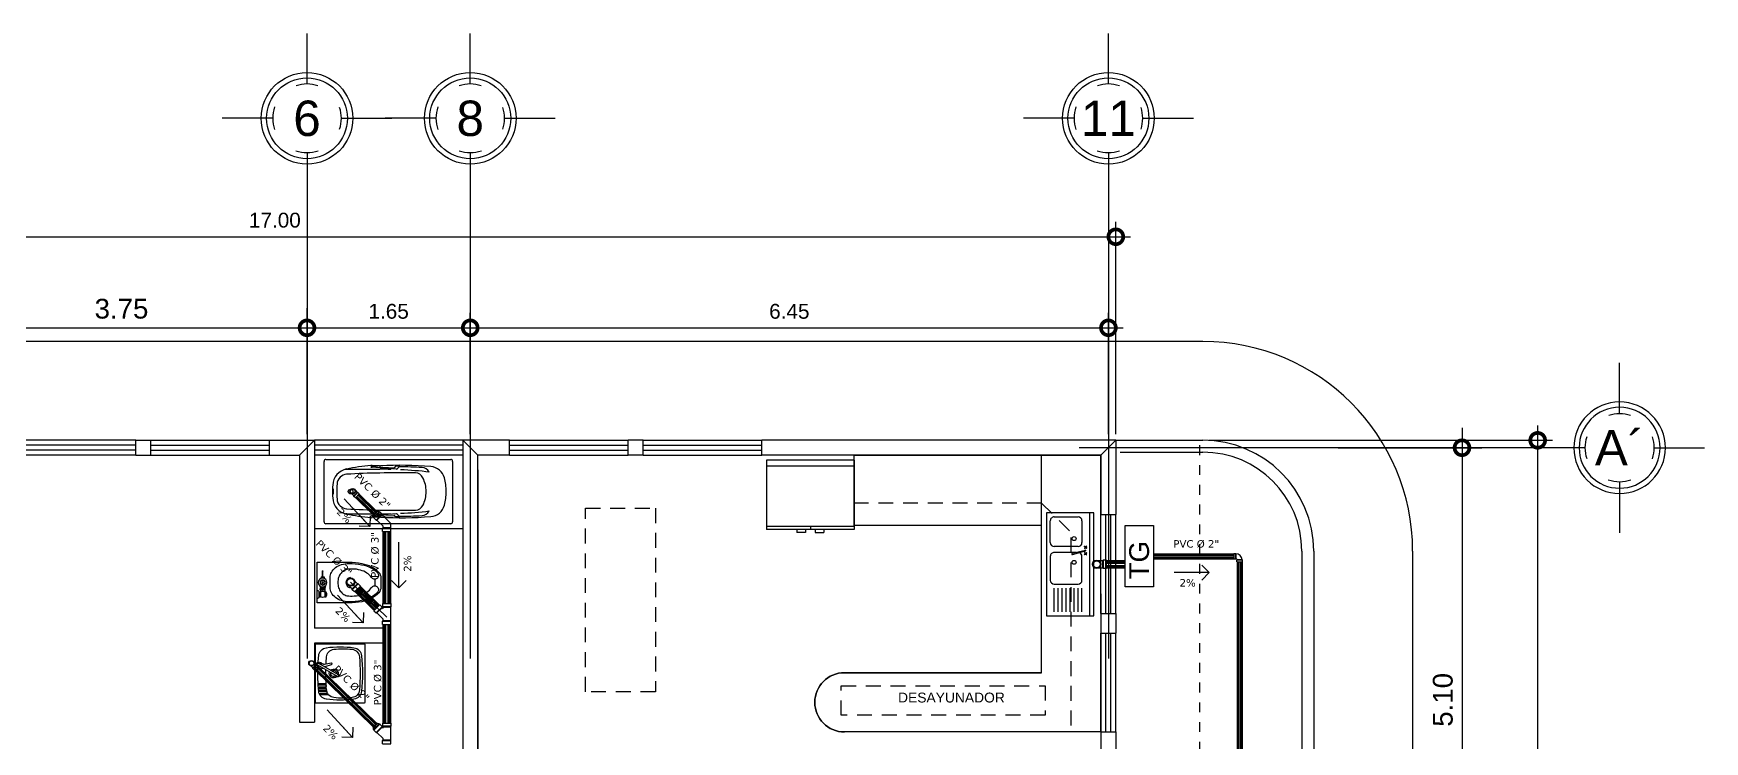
# Model space of a CAD drawing. Header units: inches. Extents: x -370 to 18, y -197 to 199.
# Drawn here: x -309.47 to -292.58, y -79.89 to -72.72 of the extents above; entities that cross this region are included whole.
import ezdxf
from ezdxf.enums import TextEntityAlignment as Align

# ---------------------------------------------------------------- set-up
doc = ezdxf.new("R2010")
doc.units = ezdxf.units.IN
doc.header["$MEASUREMENT"] = 0
doc.header["$PDMODE"] = 34
doc.header["$PDSIZE"] = 0.2
for name, pattern in [('CENTER2', [28.575, 19.05, -3.175, 3.175, -3.175]), ('DASHED', [0.75, 0.5, -0.25]), ('RAYITAS', [0.375, 0.25, -0.125])]:
    doc.linetypes.add(name, pattern=pattern)
for name, color, linetype in [('artefactos', 1, 'Continuous'), ('aux2', 194, 'Continuous'), ('DRENAJE', 1, 'Continuous'), ('MUEBLES', 7, 'Continuous'), ('sanitarios', 9, 'Continuous'), ('SIMBOLOS', 7, 'Continuous')]:
    doc.layers.add(name, color=color, linetype=linetype)
doc.styles.get("Standard").update_dxf_attribs({"font": 'arial.ttf'})
doc.styles.add('VERDANA2', font='verdana.ttf')
doc.dimstyles.new('E100', dxfattribs={"dimtxt": 0.15, "dimasz": 0.15, "dimexe": 0.15, "dimexo": 0.0625, "dimgap": 0.09, "dimtad": 1, "dimzin": 0, "dimdsep": 46, "dimtxsty": 'Standard', "dimblk": 'DOTSMALL', "dimcen": 0.09, "dimdle": 0.15, "dimclrd": 1, "dimclre": 1, "dimclrt": 2, "dimazin": 0, "dimtfac": 1, "dimtofl": 0, "dimtmove": 1, "dimatfit": 1, "dimldrblk": 'OPEN90', "dimfxl": 1, "dimtolj": 1, "dimtzin": 0, "dimarcsym": 0})

# ---------------------------------------------------------------- blocks, each defined once
blk = doc.blocks.new('lp')
at = {"layer": 'artefactos', "color": 1}
for p, q in [((687.89, 606.665), (687.89, 605.365)), ((688.49, 606.665), (687.89, 606.665)), ((687.94, 606.665), (687.94, 605.365)), ((688.49, 605.365), (688.49, 606.665)), ((688.04, 606.215), (688.04, 605.915)), ((688.39, 606.265), (688.09, 606.265)), ((688.44, 605.915), (688.44, 606.215)), ((688.159, 605.892), (687.994, 605.844)), ((688.163, 605.876), (687.996, 605.835)), ((688.09, 605.79), (688.19, 605.79)), ((688.116, 605.865), (688.19, 605.865)), ((688.19, 605.865), (688.39, 605.865)), ((688.19, 605.79), (688.39, 605.79)), ((688.04, 605.465), (688.04, 605.74)), ((688.44, 605.74), (688.44, 605.465)), ((687.89, 605.365), (688.49, 605.365)), ((688.39, 605.415), (688.09, 605.415))]:
    blk.add_line(p, q, dxfattribs=at)
for centre, radius, start, end in [((688.09, 606.215), 0.05, 90, 180), ((688.39, 606.215), 0.05, 0, 90), ((687.995, 605.84), 0.00485, 105, 285), ((688.09, 605.915), 0.05, 180, 250.9242), ((688.09, 605.74), 0.05, 90, 180), ((688.161, 605.884), 0.00791, 282.4753, 107.5247), ((688.39, 605.915), 0.05, 270, 0), ((688.39, 605.74), 0.05, 0, 90), ((688.09, 605.465), 0.05, 180, 270), ((688.39, 605.465), 0.05, 270, 0)]:
    blk.add_arc(centre, radius, start, end, dxfattribs=at)
at = {"layer": 'aux2', "color": 1}
for p, q in [((688.04, 606.615), (688.04, 606.315)), ((688.04, 606.615), (688.04, 606.315)), ((688.04, 606.615), (688.04, 606.315)), ((688.04, 606.615), (688.04, 606.315)), ((688.09, 606.615), (688.09, 606.315)), ((688.14, 606.615), (688.14, 606.315)), ((688.19, 606.615), (688.19, 606.315)), ((688.24, 606.615), (688.24, 606.315)), ((688.29, 606.615), (688.29, 606.315)), ((688.34, 606.615), (688.34, 606.315)), ((688.39, 606.615), (688.39, 606.315)), ((687.988, 605.879), (687.98, 605.873)), ((687.988, 605.801), (687.98, 605.806)), ((687.991, 605.874), (687.983, 605.869)), ((687.991, 605.805), (687.983, 605.81)), ((687.984, 605.892), (687.989, 605.885)), ((687.984, 605.787), (687.989, 605.794)), ((687.988, 605.895), (687.993, 605.888)), ((687.988, 605.784), (687.993, 605.792)), ((687.997, 605.873), (688.002, 605.866)), ((687.997, 605.806), (688.002, 605.813)), ((688.007, 605.892), (687.999, 605.887)), ((688.007, 605.787), (687.999, 605.793)), ((688.001, 605.876), (688.006, 605.869)), ((688.001, 605.803), (688.006, 605.81)), ((688.01, 605.887), (688.002, 605.882)), ((688.01, 605.792), (688.002, 605.797))]:
    blk.add_line(p, q, dxfattribs=at)
for centre, radius in [((688.14, 605.99), 0.025), ((687.995, 605.88), 0.00381), ((687.995, 605.799), 0.00381), ((688.14, 605.69), 0.025)]:
    blk.add_circle(centre, radius, dxfattribs=at)
for centre, radius, start, end in [((687.982, 605.871), 0.00259, 125, 305), ((687.982, 605.808), 0.00259, 55, 235), ((687.986, 605.894), 0.00259, 35, 215), ((687.986, 605.786), 0.00259, 145, 325), ((687.984, 605.882), 0.0051, 312.2939, 27.7061), ((687.984, 605.797), 0.0051, 332.2939, 47.7061), ((687.993, 605.87), 0.0051, 42.2939, 117.7061), ((687.993, 605.809), 0.0051, 242.2939, 317.7061), ((687.997, 605.891), 0.0051, 222.2939, 297.7061), ((687.997, 605.788), 0.0051, 62.2939, 137.7061), ((688.006, 605.879), 0.0051, 132.2939, 207.7061), ((688.006, 605.801), 0.0051, 152.2939, 227.7061), ((688.004, 605.867), 0.00259, 215, 35), ((688.004, 605.812), 0.00259, 325, 145), ((688.008, 605.89), 0.00259, 305, 125), ((688.008, 605.79), 0.00259, 235, 55)]:
    blk.add_arc(centre, radius, start, end, dxfattribs=at)
blk = doc.blocks.new('A$C78C0248E')
at = {"layer": 'artefactos', "color": 2}
for p, q in [((0.244, 0.263), (-0.325, 0.263)), ((-0.325, 0.263), (-0.325, -0.186)), ((0.244, 0.223), (-0.325, 0.223)), ((0.244, 0.263), (0.244, -0.186)), ((0.244, -0.166), (-0.325, -0.166)), ((0.244, -0.186), (-0.325, -0.186)), ((-0.127, -0.186), (-0.127, -0.206)), ((-0.071, -0.206), (-0.127, -0.206)), ((-0.071, -0.186), (-0.071, -0.206)), ((-0.04, -0.166), (-0.04, -0.186)), ((-0.009, -0.186), (-0.009, -0.206)), ((-0.009, -0.206), (0.047, -0.206)), ((0.047, -0.186), (0.047, -0.206))]:
    blk.add_line(p, q, dxfattribs=at)
blk = doc.blocks.new('BC-P3')
at = {"color": 1}
for p, q in [((-0.352, 0), (0.352, 0)), ((-0.375, -1.477), (-0.375, -0.023)), ((0.375, -0.023), (0.375, -1.477)), ((-0.26, -0.25), (-0.26, -0.65)), ((0.26, -0.25), (0.26, -0.65)), ((-0.299, -0.646), (-0.304, -0.562)), ((-0.295, -0.615), (-0.289, -0.545)), ((-0.289, -0.545), (-0.288, -0.546)), ((-0.26, -0.847), (-0.285, -0.558)), ((0.26, -0.847), (0.285, -0.558)), ((0.289, -0.545), (0.288, -0.546)), ((0.295, -0.615), (0.289, -0.545)), ((0.299, -0.646), (0.304, -0.562)), ((-0.295, -0.615), (-0.29, -0.621)), ((-0.289, -0.622), (-0.278, -0.816)), ((0.289, -0.622), (0.278, -0.816)), ((0.295, -0.615), (0.29, -0.621)), ((-0.295, -0.835), (-0.28, -0.82)), ((-0.295, -0.885), (-0.295, -0.835)), ((-0.295, -0.885), (-0.261, -0.851)), ((0.295, -0.885), (0.261, -0.851)), ((0.295, -0.835), (0.28, -0.82)), ((0.295, -0.885), (0.295, -0.835)), ((0.352, -1.5), (-0.352, -1.5))]:
    blk.add_line(p, q, dxfattribs=at)
blk.add_lwpolyline([(-0.026, -0.108, 0.338364), (-0.025, -0.109, 0.038384), (-0.018, -0.11, 0.0164), (-0.01, -0.111, 0.011665), (0.002, -0.111, 0.011665), (0.013, -0.111, 0.0164), (0.021, -0.11, 0.038384), (0.029, -0.109, 0.338364), (0.029, -0.108, 0.338364), (0.029, -0.107, 0.038384), (0.021, -0.106, 0.0164), (0.013, -0.105, 0.011665), (0.002, -0.105, 0.011665), (-0.01, -0.105, 0.0164), (-0.018, -0.106, 0.038384), (-0.025, -0.107, 0.338364)], format="xyb", close=True, dxfattribs=at)
blk.add_circle((0, -0.31), 0.0275, dxfattribs=at)
for centre, radius, start, end in [((-0.352, -0.023), 0.023, 90, 180), ((-0.067, -0.301), 0.2, 92.1239, 168.9839), ((-0.082, -0.272), 0.12, 92.5539, 176.467), ((0, -2.1), 1.95, 90, 92.5539), ((0, -2.1), 2, 90, 92.1239), ((0, -2.1), 2, 87.8761, 90), ((0, -2.1), 1.95, 87.4461, 90), ((0.067, -0.301), 0.2, 11.0161, 87.8761), ((0.082, -0.272), 0.12, 3.533, 87.4461), ((0.352, -0.023), 0.023, 0, 90), ((2.677, -0.835), 2.995, 168.9839, 174.4587), ((7.962, -0.768), 8.179, 176.467, 179.1704), ((-7.962, -0.768), 8.179, 0.8296, 3.533), ((-2.677, -0.835), 2.995, 5.5413, 11.0161), ((-0.205, -0.556), 0.1, 174.4587, 183.7832), ((-0.289, -0.548), 0.002, 12.2804, 69.2529), ((-0.384, -0.569), 0.1, 4.1251, 12.2804), ((0.384, -0.569), 0.1, 167.7196, 175.8749), ((0.289, -0.548), 0.002, 110.7471, 167.7196), ((0.205, -0.556), 0.1, 356.2168, 5.5413), ((3.668, -0.903), 3.974, 176.4609, 184.9418), ((-0.389, -0.652), 0.09, 356.4609, 3.7832), ((-0.291, -0.622), 0.002, 5, 45.7989), ((4.742, -0.654), 5.002, 179.9558, 181.4637), ((8.359, -0.88), 8.578, 178.4608, 181.2396), ((-8.359, -0.88), 8.578, 358.7604, 1.5392), ((-4.742, -0.654), 5.002, 358.5363, 0.0442), ((0.291, -0.622), 0.002, 134.2011, 175), ((-3.668, -0.903), 3.974, 355.0582, 3.5391), ((0.389, -0.652), 0.09, 176.2168, 183.5391), ((4.351, -0.851), 4.64, 180.3451, 183.6254), ((-0.284, -0.816), 0.006, 315, 3.2505), ((-0.266, -0.847), 0.006, 315, 5), ((4.742, -0.654), 5.002, 182.7348, 186.5873), ((-4.742, -0.654), 5.002, 353.4127, 357.2652), ((0.266, -0.847), 0.006, 175, 225), ((0.284, -0.816), 0.006, 176.7495, 225), ((-4.351, -0.851), 4.64, 356.3746, 359.6549), ((-0.18, -1.139), 0.1, 182.9172, 241.9463), ((-0.117, -1.064), 0.1, 181.2396, 243.8791), ((0, -0.825), 0.366, 243.8791, 270), ((0, -0.825), 0.366, 270, 296.1209), ((0.117, -1.064), 0.1, 296.1209, 358.7604), ((0.18, -1.139), 0.1, 298.0537, 357.0828), ((-0.112, -1.23), 0.18, 184.9418, 254.479), ((0.112, -1.23), 0.18, 285.521, 355.0582), ((-0.352, -1.477), 0.023, 180, 270), ((0, -0.825), 0.6, 254.479, 270), ((0, -0.825), 0.6, 270, 285.521), ((0.352, -1.477), 0.023, 270, 0)]:
    blk.add_arc(centre, radius, start, end, dxfattribs=at)
blk = doc.blocks.new('videt')
at = {"layer": 'artefactos', "color": 1}
blk.add_line((0.024, 0.29), (-0.044, 0.29), dxfattribs=at)
for points in [[(0.196, 0.029, 0.049648), (0.183, 0.159, 0.06346), (0.151, 0.256, 0.103485), (0.093, 0.331, 0.178458), (0.04, 0.351), (-0.06, 0.351, 0.178458), (-0.112, 0.331, 0.103485), (-0.17, 0.256, 0.06346), (-0.203, 0.159, 0.049648), (-0.216, 0.029), (-0.216, -0.293), (0.196, -0.293)], [(-0.104, 0.322, 0.103485), (-0.159, 0.251, 0.06346), (-0.191, 0.157, 0.049648), (-0.204, 0.029, 0.075858), (-0.192, -0.046, 0.086069), (-0.162, -0.106, 0.105985), (-0.113, -0.148, 0.126201), (-0.06, -0.162), (0.04, -0.162, 0.126201), (0.093, -0.148, 0.105985), (0.142, -0.106, 0.086069), (0.172, -0.046, 0.075858), (0.184, 0.029, 0.049648), (0.171, 0.157, 0.06346), (0.139, 0.251, 0.103485), (0.085, 0.322, 0.097511), (0.07, 0.328, 0.09808), (0.055, 0.328, 0.098895), (0.041, 0.322, 0.099479), (0.03, 0.311, 0.099479), (0.025, 0.297, 0.098895), (0.025, 0.282, 0.09808), (0.031, 0.268, 0.097511), (0.041, 0.257, -0.102445), (0.087, 0.211, -0.077884), (0.116, 0.146, -0.065096), (0.127, 0.061, -0.024284), (0.125, 0.029, -0.115331), (0.115, -0.013, -0.103946), (0.086, -0.051, -0.091071), (0.043, -0.075, -0.083675), (-0.01, -0.084, -0.083675), (-0.063, -0.075, -0.091071), (-0.105, -0.051, -0.103946), (-0.135, -0.013, -0.115331), (-0.145, 0.029, -0.024284), (-0.146, 0.061, -0.065096), (-0.135, 0.146, -0.077884), (-0.106, 0.211, -0.102445), (-0.061, 0.257, 0.097511), (-0.05, 0.268, 0.09808), (-0.044, 0.282, 0.098895), (-0.044, 0.297, 0.099479), (-0.05, 0.311, 0.099479), (-0.061, 0.322, 0.098895), (-0.075, 0.328, 0.09808), (-0.09, 0.328, 0.097511)]]:
    blk.add_lwpolyline(points, format="xyb", close=True, dxfattribs=at)
blk.add_lwpolyline([(0.04, 0.043, -0.111064), (0.036, 0.026, -0.102841), (0.025, 0.012, -0.093011), (0.01, 0.003, -0.087082), (-0.01, -0.001, -0.087082), (-0.029, 0.003, -0.093011), (-0.045, 0.012, -0.102841), (-0.056, 0.026, -0.111064), (-0.06, 0.043, -0.111064)], format="xyb", dxfattribs=at)
at = {"layer": 'aux2', "color": 1}
for p, q in [((-0.166, -0.293), (-0.166, -0.281)), ((-0.166, -0.293), (-0.091, -0.293)), ((-0.154, -0.215), (-0.154, -0.203)), ((-0.083, -0.215), (-0.154, -0.215)), ((-0.083, -0.259), (-0.154, -0.259)), ((-0.154, -0.277), (-0.154, -0.259)), ((-0.15, -0.206), (-0.15, -0.201)), ((-0.15, -0.276), (-0.15, -0.265)), ((-0.135, -0.209), (-0.147, -0.209)), ((-0.135, -0.262), (-0.147, -0.262)), ((-0.132, -0.206), (-0.132, -0.197)), ((-0.132, -0.274), (-0.132, -0.265)), ((-0.125, -0.206), (-0.125, -0.197)), ((-0.125, -0.274), (-0.125, -0.265)), ((-0.11, -0.209), (-0.122, -0.209)), ((-0.11, -0.262), (-0.122, -0.262)), ((-0.107, -0.206), (-0.107, -0.201)), ((-0.107, -0.276), (-0.107, -0.265)), ((-0.104, -0.215), (-0.104, -0.203)), ((-0.104, -0.277), (-0.104, -0.259)), ((-0.091, -0.293), (-0.091, -0.281)), ((-0.083, -0.212), (-0.07, -0.212)), ((-0.083, -0.262), (-0.083, -0.212)), ((-0.083, -0.237), (-0.07, -0.237)), ((-0.083, -0.262), (-0.07, -0.262)), ((-0.07, -0.262), (-0.07, -0.212)), ((-0.058, -0.215), (-0.07, -0.215)), ((-0.058, -0.259), (-0.07, -0.259)), ((-0.046, -0.212), (-0.058, -0.212)), ((-0.058, -0.262), (-0.058, -0.212)), ((-0.046, -0.262), (-0.058, -0.262)), ((0.047, -0.221), (0.031, -0.221)), ((0.047, -0.252), (0.031, -0.252)), ((0.047, -0.252), (0.047, -0.221)), ((0.05, -0.234), (0.106, -0.234)), ((0.05, -0.24), (0.106, -0.24))]:
    blk.add_line(p, q, dxfattribs=at)
blk.add_lwpolyline([(-0.035, -0.237), (-0.022, -0.259), (0.003, -0.259), (0.015, -0.237), (0.003, -0.215), (-0.022, -0.215)], close=True, dxfattribs=at)
for centre, radius in [((-0.01, -0.237), 0.0437), ((-0.01, -0.236), 0.025), ((-0.01, -0.237), 0.025), ((-0.01, -0.237), 0.00855)]:
    blk.add_circle(centre, radius, dxfattribs=at)
for centre, radius, start, end in [((-0.129, -0.39), 0.116, 71.0754, 108.9246), ((-0.119, -0.237), 0.0406, 147.7952, 212.2048), ((-0.129, -0.25), 0.0531, 61.9275, 118.0725), ((-0.147, -0.206), 0.00312, 180, 270), ((-0.147, -0.265), 0.00312, 90, 180), ((-0.135, -0.206), 0.00312, 270, 0), ((-0.135, -0.265), 0.00312, 0, 90), ((-0.122, -0.206), 0.00312, 180, 270), ((-0.122, -0.265), 0.00312, 90, 180), ((-0.11, -0.206), 0.00312, 270, 0), ((-0.11, -0.265), 0.00312, 0, 90), ((-0.138, -0.237), 0.0406, 327.7958, 32.2042), ((0.05, -0.231), 0.00312, 180, 270), ((0.05, -0.243), 0.00312, 90, 180), ((0.106, -0.237), 0.00312, 270, 90)]:
    blk.add_arc(centre, radius, start, end, dxfattribs=at)
blk = doc.blocks.new('lavamanos tlimpio')
at = {"layer": 'artefactos'}
for p, q in [((10.6, -10.3), (10.6, -3.5)), ((11.9, -10.4), (11.9, -3.5)), ((13.8, -10.4), (13.8, -3.7)), ((15.1, -10.6), (15.1, -3.7)), ((17, -10.7), (17, -3.9)), ((18.3, -11.1), (18.3, -3.9)), ((20.2, -11.5), (20.2, -4.8)), ((21.5, -13), (21.5, -4.8))]:
    blk.add_line(p, q, dxfattribs=at)
blk.add_lwpolyline([(30, -49.2), (30, -0.8, 0.414214), (29.2, 0), (-29.2, 0, 0.414214), (-30, -0.8), (-30, -49.2, 0.414214), (-29.2, -50), (29.2, -50, 0.414214)], format="xyb", close=True, dxfattribs=at)
for points in [[(-6.3, -2.5, 0.16165), (-7.8, -1.6), (-9.1, -0.8, 0.405288), (-11.2, -2), (-11.2, -3.5, 0.262176), (-10.5, -6.2)], [(-9.6, -4.3, 0.344116), (-9.7, -7.7), (-9.5, -8.3, -0.110943), (-9.5, -9.1), (-10.6, -16, 0.394589), (-10.1, -16.7), (-10, -16.7)], [(-6.8, -9.1, 0.076052), (-7.1, -9.7), (-9.1, -16.3, -0.394589), (-9.8, -16.8), (-10, -16.7)], [(-5.4, -7.7, 0.68313), (-7.9, -3.3)]]:
    blk.add_lwpolyline(points, format="xyb", dxfattribs=at)
for points in [[(-10.5, -6.2), (-9.9, -7.4)], [(-10.4, -3), (1.1, -23)], [(-8.6, -2), (2.9, -22)]]:
    blk.add_lwpolyline(points, dxfattribs=at)
for centre, radius, start, end in [((73, -25), 100, 171.9569, 188.0431), ((-17.1, -12.3), 9, 95.138, 171.9569), ((-16, -19.7), 8.5, 94.7912, 172.9336), ((0, -202.5), 200, 93.2141, 95.138), ((0, -210.5), 200, 92.7843, 94.7912), ((-9.5, -2.5), 1.5, 9.298, 247.8045), ((-9.5, -2.5), 1, 30, 210), ((-7.5, -5), 2.75, 152.2794, 192.5302), ((-7.5, -5), 2.75, 351.5788, 108.8589), ((0, -210.5), 200, 91.7204, 92.1195), ((0, -202.5), 200, 84.862, 91.7916), ((0, -18.5), 4.5, 136.0639, 277.5113), ((0, -210.5), 200, 85.2728, 91.0678), ((0, -18.5), 3, 144.5233, 275.4767), ((0, -18.5), 4.5, 316.1452, 110.3438), ((0, -18.5), 3, 314.5724, 105.4276), ((10.1, -10.3), 0.5, 267.0983, 0), ((11.3, -3.5), 0.65, 0, 180), ((12.4, -10.4), 0.5, 180, 266.4399), ((13.3, -10.4), 0.5, 266.1822, 0), ((14.5, -3.7), 0.65, 0, 180), ((15.6, -10.6), 0.5, 180, 265.5232), ((16.5, -10.7), 0.5, 266.4637, 0), ((16, -19.7), 8.5, 7.0664, 86.7126), ((17.7, -3.9), 0.65, 0, 180), ((17.1, -12.3), 9, 8.0431, 84.862), ((18.8, -11.1), 0.5, 180, 251.5041), ((19.7, -11.5), 0.5, 245.3398, 0), ((20.9, -4.8), 0.65, 0, 179.9999), ((22, -13), 0.5, 180, 227.7171), ((-73, -25), 100, 351.9569, 8.0431), ((50, -27.8), 75, 172.9336, 187.0664), ((2, -22.5), 1.5, 161.8103, 78.1897), ((2, -22.5), 1, 210, 30), ((-50, -27.8), 75, 352.9336, 7.0664), ((-17.1, -37.7), 9, 188.0431, 264.862), ((-16, -36), 8.5, 187.0664, 265.2088), ((0, 152.5), 200, 264.862, 275.138), ((0, 154.8), 200, 265.2088, 274.7912), ((16, -36), 8.5, 274.7912, 352.9336), ((17.1, -37.7), 9, 275.138, 351.9569)]:
    blk.add_arc(centre, radius, start, end, dxfattribs=at)
blk = doc.blocks.new('EJE NORTE NUEVO')
at = {"color": 8}
for p, q in [((0, 3.252), (0, 3.764)), ((-0.347, 2.905), (-0.859, 2.905)), ((0.347, 2.905), (0.859, 2.905))]:
    blk.add_line(p, q, dxfattribs=at)
at = {"color": 2, "linetype": 'CENTER2'}
blk.add_line((0, 2.558), (0, -2.558), dxfattribs=at)
at = {"color": 8}
blk.add_circle((0, 2.905), 0.463, dxfattribs=at)
at = {"color": 4}
blk.add_circle((0, 2.905), 0.409, dxfattribs=at)
at = {"color": 8}
for start, end in [(71.4161, 108.5839), (160.6993, 199.2784), (341.7694, 18.2529), (251.0526, 288.9474)]:
    blk.add_arc((0, 2.905), 0.347, start, end, dxfattribs=at)
at = {"color": 4}
blk.add_attdef('A', text='', height=0.358, dxfattribs=at).set_placement((0, 2.905), align=Align.MIDDLE_CENTER)
blk = doc.blocks.new('_DotSmall')
at = {"color": 0, "linetype": 'ByBlock', "const_width": 0.5}
blk.add_lwpolyline([(-0.0625, 0, 1), (0.0625, 0, 1)], format="xyb", close=True, dxfattribs=at)
blk = doc.blocks.new('*D138')
at = {"color": 1, "lineweight": -2, "transparency": 16777216}
for p, q in [((-236.938, 114.773), (-236.938, 115.622)), ((-233.188, 114.347), (-233.188, 115.622)), ((-237.138, 115.422), (-232.988, 115.422))]:
    blk.add_line(p, q, dxfattribs=at)
at = {"layer": 'DEFPOINTS', "color": 0, "transparency": 16777216}
for p in [(-233.188, 115.422), (-236.938, 114.711), (-233.188, 114.284)]:
    blk.add_point(p, dxfattribs=at)
at = {"color": 1, "lineweight": -2, "transparency": 16777216, "xscale": 0.3, "yscale": 0.3, "zscale": 0.3, "rotation": 180}
blk.add_blockref('_DotSmall', (-236.938, 115.422), dxfattribs=at)
at = {"color": 1, "lineweight": -2, "transparency": 16777216, "xscale": 0.3, "yscale": 0.3, "zscale": 0.3}
blk.add_blockref('_DotSmall', (-233.188, 115.422), dxfattribs=at)
at = {"color": 2, "transparency": 16777216, "insert": (-235.063, 115.614), "char_height": 0.2, "attachment_point": 5}
blk.add_mtext('\\A1;3.75', dxfattribs=at)
blk = doc.blocks.new('_Open90')
at = {"color": 0, "linetype": 'ByBlock', "lineweight": -2}
for p, q in [((0, 0), (-1, 0)), ((-0.5, 0.5), (0, 0)), ((0, 0), (-0.5, -0.5))]:
    blk.add_line(p, q, dxfattribs=at)
blk = doc.blocks.new('*D470')
at = {"color": 1, "lineweight": -2, "transparency": 16777216}
for p, q in [((8.675, 10.138), (10.625, 10.138)), ((8.825, 9.062), (8.825, 10.288)), ((10.475, 9.062), (10.475, 10.288))]:
    blk.add_line(p, q, dxfattribs=at)
at = {"layer": 'DEFPOINTS', "color": 0, "transparency": 16777216}
for p in [(10.475, 10.138), (8.825, 9), (10.475, 9)]:
    blk.add_point(p, dxfattribs=at)
at = {"color": 1, "lineweight": -2, "transparency": 16777216, "xscale": 0.3, "yscale": 0.3, "zscale": 0.3, "rotation": 180}
blk.add_blockref('_DotSmall', (8.825, 10.138), dxfattribs=at)
at = {"color": 1, "lineweight": -2, "transparency": 16777216, "xscale": 0.3, "yscale": 0.3, "zscale": 0.3}
blk.add_blockref('_DotSmall', (10.475, 10.138), dxfattribs=at)
at = {"color": 2, "transparency": 16777216, "insert": (9.65, 10.304), "char_height": 0.15, "attachment_point": 5}
blk.add_mtext('\\A1;1.65', dxfattribs=at)
blk = doc.blocks.new('*D471')
at = {"color": 1, "lineweight": -2, "transparency": 16777216}
for p, q in [((10.325, 10.138), (17.075, 10.138)), ((10.475, 9.062), (10.475, 10.288)), ((16.925, 9.062), (16.925, 10.288))]:
    blk.add_line(p, q, dxfattribs=at)
at = {"layer": 'DEFPOINTS', "color": 0, "transparency": 16777216}
for p in [(16.925, 10.138), (10.475, 9), (16.925, 9)]:
    blk.add_point(p, dxfattribs=at)
at = {"color": 1, "lineweight": -2, "transparency": 16777216, "xscale": 0.3, "yscale": 0.3, "zscale": 0.3, "rotation": 180}
blk.add_blockref('_DotSmall', (10.475, 10.138), dxfattribs=at)
at = {"color": 1, "lineweight": -2, "transparency": 16777216, "xscale": 0.3, "yscale": 0.3, "zscale": 0.3}
blk.add_blockref('_DotSmall', (16.925, 10.138), dxfattribs=at)
at = {"color": 2, "transparency": 16777216, "insert": (13.7, 10.304), "char_height": 0.15, "attachment_point": 5}
blk.add_mtext('\\A1;6.45', dxfattribs=at)
blk = doc.blocks.new('*D472')
at = {"color": 1, "lineweight": -2, "transparency": 16777216}
for p, q in [((0, 9.062), (0, 11.209)), ((17, 9.062), (17, 11.209)), ((-0.15, 11.059), (17.15, 11.059))]:
    blk.add_line(p, q, dxfattribs=at)
at = {"layer": 'DEFPOINTS', "color": 0, "transparency": 16777216}
for p in [(17, 11.059), (0, 9), (17, 9)]:
    blk.add_point(p, dxfattribs=at)
at = {"color": 1, "lineweight": -2, "transparency": 16777216, "xscale": 0.3, "yscale": 0.3, "zscale": 0.3, "rotation": 180}
blk.add_blockref('_DotSmall', (0, 11.059), dxfattribs=at)
at = {"color": 1, "lineweight": -2, "transparency": 16777216, "xscale": 0.3, "yscale": 0.3, "zscale": 0.3}
blk.add_blockref('_DotSmall', (17, 11.059), dxfattribs=at)
at = {"color": 2, "transparency": 16777216, "insert": (8.5, 11.226), "char_height": 0.15, "attachment_point": 5}
blk.add_mtext('\\A1;17.00', dxfattribs=at)
blk = doc.blocks.new('*D140')
at = {"color": 1, "lineweight": -2, "transparency": 16777216}
for p, q in [((-221.514, 114.409), (-221.514, 108.909)), ((-222.764, 114.209), (-221.314, 114.209)), ((-222.764, 109.109), (-221.314, 109.109))]:
    blk.add_line(p, q, dxfattribs=at)
at = {"layer": 'DEFPOINTS', "color": 0, "transparency": 16777216}
for p in [(-222.827, 114.209), (-222.827, 109.109), (-221.514, 109.109)]:
    blk.add_point(p, dxfattribs=at)
at = {"color": 1, "lineweight": -2, "transparency": 16777216, "xscale": 0.3, "yscale": 0.3, "zscale": 0.3}
for p, rotation in [((-221.514, 114.209), 90), ((-221.514, 109.109), 270)]:
    blk.add_blockref('_DotSmall', p, dxfattribs=dict(at, rotation=rotation))
at = {"color": 2, "transparency": 16777216, "insert": (-221.707, 111.659), "char_height": 0.2, "attachment_point": 5, "rotation": 90}
blk.add_mtext('\\A1;5.10', dxfattribs=at)
blk = doc.blocks.new('*D477')
at = {"color": 1, "lineweight": -2, "transparency": 16777216}
for p, q in [((21.264, -0.15), (21.264, 9.15)), ((17.942, 9), (21.414, 9)), ((19.062, 0), (21.414, 0))]:
    blk.add_line(p, q, dxfattribs=at)
at = {"layer": 'DEFPOINTS', "color": 0, "transparency": 16777216}
for p in [(17.88, 9), (21.264, 9), (19, 0)]:
    blk.add_point(p, dxfattribs=at)
at = {"color": 1, "lineweight": -2, "transparency": 16777216, "xscale": 0.3, "yscale": 0.3, "zscale": 0.3}
for p, rotation in [((21.264, 9), 90), ((21.264, 0), 270)]:
    blk.add_blockref('_DotSmall', p, dxfattribs=dict(at, rotation=rotation))
at = {"color": 2, "transparency": 16777216, "insert": (21.098, 4.5), "char_height": 0.15, "attachment_point": 5, "rotation": 90}
blk.add_mtext('\\A1;9.00', dxfattribs=at)
blk = doc.blocks.new('4004CSDP')
at = {"layer": 'DRENAJE', "color": 3}
for p, q in [((-0.064, 0.15), (-0.064, 0.101)), ((0.064, 0.15), (-0.064, 0.15)), ((-0.064, 0.101), (-0.056, 0.093)), ((-0.056, 0.03), (-0.056, 0.093)), ((0.064, 0.101), (0.056, 0.093)), ((0.056, 0.03), (0.056, 0.093)), ((0.064, 0.15), (0.064, 0.101))]:
    blk.add_line(p, q, dxfattribs=at)
at = {"layer": 'DRENAJE', "color": 1}
for p, q in [((-0.064, 0.101), (0.064, 0.101)), ((0.056, 0.093), (-0.056, 0.093))]:
    blk.add_line(p, q, dxfattribs=at)
at = {"layer": 'DRENAJE', "color": 2}
for radius in [0.064, 0.0538]:
    blk.add_circle((0, 0), radius, dxfattribs=at)
blk = doc.blocks.new('4004YDBP')
at = {"layer": 'DRENAJE', "color": 3}
for p, q in [((0.064, 0.212), (-0.064, 0.212)), ((-0.064, 0.212), (-0.064, 0.163)), ((-0.064, 0.163), (-0.056, 0.156)), ((-0.056, 0.156), (-0.056, -0.048)), ((0.064, 0.163), (0.056, 0.156)), ((0.056, 0.136), (0.056, 0.156)), ((0.07, 0.15), (0.056, 0.136)), ((0.056, -0.023), (0.15, 0.07)), ((0.064, 0.212), (0.064, 0.163)), ((0.104, 0.195), (0.07, 0.161)), ((0.07, 0.161), (0.07, 0.15)), ((0.195, 0.105), (0.104, 0.195)), ((0.16, 0.07), (0.15, 0.07)), ((0.195, 0.105), (0.16, 0.07)), ((-0.064, -0.056), (-0.056, -0.048)), ((-0.064, -0.104), (-0.064, -0.056)), ((0.064, -0.104), (-0.064, -0.104)), ((0.056, -0.048), (0.056, -0.023)), ((0.064, -0.056), (0.056, -0.048)), ((0.064, -0.104), (0.064, -0.056))]:
    blk.add_line(p, q, dxfattribs=at)
at = {"layer": 'DRENAJE', "color": 1}
for p, q in [((-0.064, 0.163), (0.064, 0.163)), ((0.056, 0.156), (-0.056, 0.156)), ((0.07, 0.161), (0.16, 0.07)), ((0.15, 0.07), (0.07, 0.15)), ((0.064, -0.056), (-0.064, -0.056)), ((-0.056, -0.048), (0.056, -0.048))]:
    blk.add_line(p, q, dxfattribs=at)
blk = doc.blocks.new('A$C3BCC7B92')
at = {"layer": 'SIMBOLOS', "color": 1}
for p, q in [((-0.1, 0.016), (0.1, 0.016)), ((-0.1, 0.016), (-0.1, 0)), ((0.1, 0), (-0.1, 0)), ((-0.093, 0.016), (-0.063, 0.048)), ((0.068, 0.064), (-0.068, 0.064)), ((-0.068, 0.048), (-0.068, 0.064)), ((0.068, 0.048), (-0.068, 0.048)), ((0.093, 0.016), (0.063, 0.048)), ((0.068, 0.048), (0.068, 0.064)), ((0.1, 0.016), (0.1, 0))]:
    blk.add_line(p, q, dxfattribs=at)
blk = doc.blocks.new('A$C3D1B28AD')
at = {"layer": 'DRENAJE', "color": 3}
for p, q in [((0.006, 0.254), (-0.12, 0.128)), ((0.04, 0.299), (0.006, 0.265)), ((0.006, 0.265), (0.006, 0.254)), ((0.131, 0.209), (0.04, 0.299)), ((-0.128, 0.049), (-0.12, 0.056)), ((-0.128, 0), (-0.128, 0.049)), ((0, 0), (-0.128, 0)), ((-0.12, 0.128), (-0.12, 0.056)), ((-0.008, 0.081), (0.086, 0.175)), ((-0.008, 0.056), (-0.008, 0.081)), ((0, 0.049), (-0.008, 0.056)), ((0, 0), (0, 0.049)), ((0.096, 0.175), (0.086, 0.175)), ((0.131, 0.209), (0.096, 0.175))]:
    blk.add_line(p, q, dxfattribs=at)
at = {"layer": 'DRENAJE', "color": 1}
for p, q in [((0.006, 0.265), (0.096, 0.175)), ((0.086, 0.175), (0.006, 0.254)), ((0, 0.049), (-0.128, 0.049)), ((-0.12, 0.056), (-0.008, 0.056))]:
    blk.add_line(p, q, dxfattribs=at)
blk = doc.blocks.new('A$C01FE371B')
at = {"color": 1}
for p, q in [((-0.128, 0.081), (0.128, 0.081)), ((-0.117, 0.092), (0.117, 0.092)), ((0.176, 0.385), (0.176, 0.151)), ((0.187, 0.396), (0.187, 0.14))]:
    blk.add_line(p, q, dxfattribs=at)
at = {"layer": 'SIMBOLOS', "color": 3}
for p, q in [((-0.128, 0.081), (-0.117, 0.092)), ((-0.128, 0), (-0.128, 0.081)), ((-0.128, 0), (0.128, 0)), ((0.128, 0.081), (0.117, 0.092)), ((0.128, 0), (0.128, 0.081)), ((0.187, 0.396), (0.176, 0.385)), ((0.187, 0.14), (0.176, 0.151)), ((0.268, 0.396), (0.187, 0.396)), ((0.268, 0.14), (0.187, 0.14)), ((0.268, 0.14), (0.268, 0.396))]:
    blk.add_line(p, q, dxfattribs=at)
for radius in [0.293, 0.0593]:
    blk.add_arc((0.176, 0.092), radius, 90, 180, dxfattribs=at)
blk = doc.blocks.new('A$C4C712806')
at = {"color": 8}
for p, q in [((17.88, 10), (-1.877, 10)), ((7.095, 9), (7.245, 9)), ((7.095, 8.85), (7.095, 9)), ((7.245, 8.85), (7.245, 9)), ((8.445, 9), (8.9, 9)), ((8.445, 8.85), (8.445, 9)), ((8.75, 8.85), (8.9, 9)), ((8.9, 9), (8.9, 7.1)), ((10.872, 9), (10.4, 9)), ((10.4, 9), (10.4, 4.512)), ((10.55, 8.85), (10.4, 9)), ((10.872, 8.85), (10.872, 9)), ((12.222, 9), (12.072, 9)), ((12.072, 8.85), (12.072, 9)), ((12.222, 8.85), (12.222, 9)), ((17, 9), (13.422, 9)), ((13.422, 8.85), (13.422, 9)), ((16.85, 8.85), (17, 9)), ((17, 9), (17.88, 9)), ((17, 9), (17, 8.25)), ((7.095, 8.85), (7.245, 8.85)), ((8.445, 8.85), (8.75, 8.85)), ((8.75, 8.85), (8.75, 6.15)), ((10.872, 8.85), (10.55, 8.85)), ((10.55, 5.462), (10.55, 8.85)), ((12.222, 8.85), (12.072, 8.85)), ((16.85, 8.85), (13.422, 8.85)), ((16.25, 6.65), (16.25, 8.85)), ((16.85, 8.85), (16.85, 8.25)), ((17.043, 8.88), (17.88, 8.88)), ((10.55, 8.7), (10.55, 4.512)), ((8.9, 8.109), (10.4, 8.109)), ((16.85, 8.25), (17, 8.25)), ((18.88, 7.88), (18.88, 5.25)), ((19, 7.88), (19, 4.95)), ((20, 7.88), (20, -1.183)), ((9.6, 7.1), (8.9, 7.1)), ((9.6, 7.1), (9.6, 6.95)), ((16.85, 7.25), (16.85, 7.05)), ((16.85, 7.25), (17, 7.25)), ((17, 7.25), (17, 7.05)), ((8.9, 6.95), (8.9, 6.15)), ((9.6, 6.95), (8.9, 6.95)), ((16.85, 7.05), (17, 7.05)), ((8.75, 6.15), (8.9, 6.15)), ((16.85, 6.05), (16.85, 5.55)), ((16.85, 6.05), (17, 6.05)), ((17, 6.05), (17, 5.55))]:
    blk.add_line(p, q, dxfattribs=at)
at = {"color": 1}
for p, q in [((7.095, 9), (5.895, 9)), ((7.245, 9), (8.445, 9)), ((10.4, 9), (8.9, 9)), ((10.872, 9), (12.072, 9)), ((12.222, 9), (13.422, 9)), ((7.095, 8.85), (5.895, 8.85)), ((7.245, 8.85), (8.445, 8.85)), ((10.4, 8.85), (8.9, 8.85)), ((10.872, 8.85), (12.072, 8.85)), ((12.222, 8.85), (13.422, 8.85)), ((16.85, 7.25), (16.85, 8.25)), ((17, 7.25), (17, 8.25)), ((16.85, 6.05), (16.85, 7.05)), ((17, 6.05), (17, 7.05))]:
    blk.add_line(p, q, dxfattribs=at)
at = {"color": 8, "linetype": 'RAYITAS', "ltscale": 0.3}
blk.add_line((17.85, 5.85), (17.85, 8.994), dxfattribs=at)
at = {"color": 2}
for p, q in [((7.095, 8.95), (5.895, 8.95)), ((7.095, 8.9), (5.895, 8.9)), ((7.245, 8.95), (8.445, 8.95)), ((7.245, 8.9), (8.445, 8.9)), ((10.4, 8.95), (8.9, 8.95)), ((10.4, 8.9), (8.9, 8.9)), ((10.872, 8.95), (12.072, 8.95)), ((10.872, 8.9), (12.072, 8.9)), ((12.222, 8.95), (13.422, 8.95)), ((12.222, 8.9), (13.422, 8.9)), ((16.9, 7.25), (16.9, 8.25)), ((16.95, 7.25), (16.95, 8.25)), ((16.9, 6.05), (16.9, 7.05)), ((16.95, 6.05), (16.95, 7.05))]:
    blk.add_line(p, q, dxfattribs=at)
at = {"color": 8, "linetype": 'DASHED', "ltscale": 0.3}
for p, q in [((16.25, 8.366), (14.357, 8.366)), ((16.25, 8.366), (16.55, 8.066)), ((16.55, 6.116), (16.55, 8.066))]:
    blk.add_line(p, q, dxfattribs=at)
at = {"color": 8}
blk.add_lwpolyline([(16.85, 6.05), (14.257, 6.05, -1), (14.257, 6.65), (16.25, 6.65), (16.25, 8.137), (14.357, 8.137), (14.357, 8.85), (16.846, 8.85), (16.85, 6.05)], format="xyb", dxfattribs=at)
for radius in [2.12, 1.12, 1]:
    blk.add_arc((17.88, 7.88), radius, 0, 90, dxfattribs=at)
at = {"layer": 'MUEBLES', "color": 8}
for p, q in [((16.25, 6.65), (14.257, 6.65)), ((16.85, 6.05), (14.257, 6.05))]:
    blk.add_line(p, q, dxfattribs=at)
at = {"layer": 'MUEBLES', "color": 8, "linetype": 'DASHED', "ltscale": 0.3}
for points in [[(11.64, 8.313), (12.347, 8.313), (12.347, 6.457), (11.64, 6.457)], [(16.285, 6.517), (16.285, 6.22), (14.224, 6.22), (14.224, 6.517)]]:
    blk.add_lwpolyline(points, close=True, dxfattribs=at)
at = {"layer": 'MUEBLES', "color": 8}
blk.add_arc((14.257, 6.35), 0.3, 90, 270, dxfattribs=at)
for p, values in [((8.825, 9.352), {'A': '6'}), ((10.475, 9.352), {'A': '8'}), ((16.925, 9.352), {'A': '11'})]:
    blk.add_blockref('EJE NORTE NUEVO', p).add_auto_attribs(values)
ref = blk.add_blockref('EJE NORTE NUEVO', (19.187, 8.925), dxfattribs=dict(xscale=-1, rotation=270))
ref.add_attrib('A', 'A´', dxfattribs={"color": 4, "height": 0.3581}).set_placement((22.092, 8.925), align=Align.MIDDLE_CENTER)
at = {"layer": 'artefactos', "color": 8, "xscale": 0.8666666666666671, "yscale": 0.8666666666666671, "zscale": 0.8666666666666671, "rotation": 90.00000000000001}
blk.add_blockref('BC-P3', (8.997, 8.482), dxfattribs=at)
at = {"layer": 'MUEBLES', "color": 8, "xscale": 1.56056294117736, "yscale": 1.56056294117736, "zscale": 1.56056294117736}
blk.add_blockref('A$C78C0248E', (13.975, 8.389), dxfattribs=at)
at = {"layer": 'MUEBLES', "color": 8, "xscale": 0.8000000000000114, "yscale": 0.8000000000000114, "zscale": 0.8000000000000114, "rotation": 180}
blk.add_blockref('lp', (567.09, 492.558), dxfattribs=at)
at = {"layer": 'MUEBLES', "color": 8, "xscale": -1, "rotation": 270}
blk.add_blockref('videt', (9.22, 7.571), dxfattribs=at)
at = {"layer": 'sanitarios', "color": 8, "xscale": -0.01000000000203727, "yscale": 0.01000000000021828, "zscale": 0.01, "rotation": 90}
blk.add_blockref('lavamanos tlimpio', (8.91, 6.642), dxfattribs=at)
at = {"layer": 'MUEBLES', "color": 8, "insert": (15.878, 6.347), "char_height": 0.1, "attachment_point": 9}
blk.add_mtext('DESAYUNADOR', dxfattribs=at)
at = {"color": 8}
for base, p1, p2, picture, middle in [((17, 11.059), (0, 9), (17, 9), '*D472', (8.5, 11.226)), ((10.475, 10.138), (8.825, 9), (10.475, 9), '*D470', (9.65, 10.304)), ((16.925, 10.138), (10.475, 9), (16.925, 9), '*D471', (13.7, 10.304))]:
    dim = blk.add_linear_dim(base=base, p1=p1, p2=p2, dimstyle='E100', dxfattribs=at)
    dim.commit()
    dim.dimension.update_dxf_attribs({"geometry": picture, "text_midpoint": middle})
dim = blk.add_linear_dim(base=(8.825, 10.138), p1=(5.075, 9.427), p2=(8.825, 9), dimstyle='E100', dxfattribs=at)
dim.commit()
dim.dimension.update_dxf_attribs({"geometry": '*D138', "text_midpoint": (6.95, 10.33), "insert": (242.013, -105.284)})
dim = blk.add_linear_dim(base=(21.264, 9), p1=(19, 0), p2=(17.88, 9), angle=90, dimstyle='E100')
dim.commit()
dim.dimension.update_dxf_attribs({"geometry": '*D477', "text_midpoint": (21.098, 4.5)})
dim = blk.add_linear_dim(base=(20.499, 3.825), p1=(19.187, 8.925), p2=(19.187, 3.825), angle=90, dimstyle='E100')
dim.commit()
dim.dimension.update_dxf_attribs({"geometry": '*D140', "text_midpoint": (20.307, 6.375), "insert": (242.013, -105.284)})

msp = doc.modelspace()

# ---------------------------------------------------------------- linework, layer by layer
at = {"color": 2}
for p, q in [((-306.2147, -77.4179), (-306.03682, -77.5916)), ((-306.17977, -77.38213), (-306.00189, -77.55583)), ((-305.93794, -77.76179), (-305.93794, -78.49031)), ((-305.86294, -77.76179), (-305.86294, -78.49031)), ((-298.1493, -77.98561), (-297.33694, -77.98561)), ((-298.1493, -78.03561), (-297.33694, -78.03561)), ((-298.62591, -78.05463), (-298.43507, -78.05463)), ((-298.62591, -78.12963), (-298.43507, -78.12963)), ((-297.30453, -78.06802), (-297.30453, -85.15315)), ((-297.25453, -78.06802), (-297.25453, -85.15315)), ((-306.22083, -78.36775), (-306.02569, -78.55845)), ((-306.16841, -78.31411), (-305.97327, -78.50481)), ((-305.93794, -78.70082), (-305.93794, -79.69759)), ((-305.86294, -78.70082), (-305.86294, -79.69759)), ((-306.6302, -79.15748), (-306.03656, -79.73763)), ((-306.59525, -79.12172), (-306.00162, -79.70187))]:
    msp.add_line(p, q, dxfattribs=at)
at = {"color": 8}
for p, q in [((-306.21121, -77.41433), (-306.03332, -77.58802)), ((-306.20771, -77.41075), (-306.02983, -77.58445)), ((-306.20282, -77.40574), (-306.02494, -77.57944)), ((-306.19164, -77.39429), (-306.01376, -77.56799)), ((-306.18675, -77.38928), (-306.00887, -77.56298)), ((-306.18326, -77.38571), (-306.00538, -77.5594)), ((-305.93544, -77.76179), (-305.93544, -78.49031)), ((-305.92544, -77.76179), (-305.92544, -78.49031)), ((-305.91244, -77.76179), (-305.91244, -78.49031)), ((-305.88844, -77.76179), (-305.88844, -78.49031)), ((-305.87544, -77.76179), (-305.87544, -78.49031)), ((-305.86544, -77.76179), (-305.86544, -78.49031)), ((-298.1493, -77.99061), (-297.33694, -77.99061)), ((-298.1493, -77.99561), (-297.33694, -77.99561)), ((-298.1493, -78.00261), (-297.33694, -78.00261)), ((-298.1493, -78.01861), (-297.33694, -78.01861)), ((-298.1493, -78.02561), (-297.33694, -78.02561)), ((-298.1493, -78.03061), (-297.33694, -78.03061)), ((-298.62591, -78.05713), (-298.43507, -78.05713)), ((-298.62591, -78.06713), (-298.43507, -78.06713)), ((-298.62591, -78.08013), (-298.43507, -78.08013)), ((-298.62591, -78.10413), (-298.43507, -78.10413)), ((-298.62591, -78.11713), (-298.43507, -78.11713)), ((-298.62591, -78.12713), (-298.43507, -78.12713)), ((-297.29953, -78.06802), (-297.29953, -85.15315)), ((-297.29453, -78.06802), (-297.29453, -85.15315)), ((-297.28753, -78.06802), (-297.28753, -85.15315)), ((-297.27153, -78.06802), (-297.27153, -85.15315)), ((-297.26453, -78.06802), (-297.26453, -85.15315)), ((-297.25953, -78.06802), (-297.25953, -85.15315)), ((-306.21908, -78.36596), (-306.02394, -78.55667)), ((-306.21209, -78.35881), (-306.01695, -78.54951)), ((-306.203, -78.34951), (-306.00787, -78.54022)), ((-306.18623, -78.33235), (-305.99109, -78.52305)), ((-306.17714, -78.32305), (-305.98201, -78.51375)), ((-306.17015, -78.3159), (-305.97502, -78.5066)), ((-305.93544, -78.70082), (-305.93544, -79.69759)), ((-305.92544, -78.70082), (-305.92544, -79.69759)), ((-305.91244, -78.70082), (-305.91244, -79.69759)), ((-305.88844, -78.70082), (-305.88844, -79.69759)), ((-305.87544, -78.70082), (-305.87544, -79.69759)), ((-305.86544, -78.70082), (-305.86544, -79.69759)), ((-306.62671, -79.1539), (-306.03307, -79.73405)), ((-306.62321, -79.15033), (-306.02957, -79.73048)), ((-306.61832, -79.14532), (-306.02468, -79.72547)), ((-306.60714, -79.13388), (-306.0135, -79.71403)), ((-306.60224, -79.12887), (-306.0086, -79.70902)), ((-306.59875, -79.1253), (-306.00511, -79.70545))]:
    msp.add_line(p, q, dxfattribs=at)
at = {"color": 3}
msp.add_lwpolyline([(-298.43507, -77.70055), (-298.1493, -77.70055), (-298.1493, -78.32067), (-298.43507, -78.32067)], close=True, dxfattribs=at)
msp.add_lwpolyline([(-306.2654, -78.27175), (-305.90044, -78.62843)])

# ---------------------------------------------------------------- block references
msp.add_blockref('A$C4C712806', (-315.5309, -85.8384))
for name, p, xscale, yscale, zscale, rotation in [('4004CSDP', (-306.2443, -77.35378), 0.4427083333332405, 0.4427083333332405, 0.4427083333332405, 224.9999999999999), ('A$C3BCC7B92', (-306.00001, -77.59252), -0.4261363636363199, 0.4261363636363198, 0.4261363636363198, 45.00000000000009), ('A$C01FE371B', (-297.33694, -78.01061), 0.2142137096775898, 0.2142137096775898, 0.2142137096775898, 270), ('4004CSDP', (-298.72531, -78.09213), 0.6640624999999608, 0.6640624999999608, 0.6640624999999608, 269.9999999999998), ('4004CSDP', (-306.2654, -78.27175), 0.6640624999999608, 0.6640624999999608, 0.6640624999999608, 224.9999999999998), ('4004CSDP', (-306.65992, -79.09348), 0.4427083333332405, 0.4427083333332405, 0.4427083333332405, 224.9999999999999), ('A$C3BCC7B92', (-306.00001, -79.73883), -0.4261363636363199, 0.4261363636363198, 0.4261363636363198, 45.00000000000009)]:
    msp.add_blockref(name, p, dxfattribs=dict(xscale=xscale, yscale=yscale, zscale=zscale, rotation=rotation))
for name, p, xscale, yscale, zscale in [('A$C3D1B28AD', (-305.94305, -77.76179), -0.6658380681821988, 0.6658380681821988, 0.6658380681821988), ('4004YDBP', (-305.90044, -78.6314), -0.6658380681820387, 0.6658380681820387, 0.6658380681820387), ('4004YDBP', (-305.90044, -79.83868), -0.6658380681820387, 0.6658380681820387, 0.6658380681820387)]:
    msp.add_blockref(name, p, dxfattribs=dict(xscale=xscale, yscale=yscale, zscale=zscale))

# ---------------------------------------------------------------- texts
at = {"color": 3, "char_height": 0.075, "width": 0.6734373, "attachment_point": 3, "style": 'VERDANA2'}
for s, insert, rotation in [('\\A1;\\pxi-2,l3,t4;PVC %%C 2"', (-305.85343, -77.48766), 315), ('\\A1;\\pxi-2,l3,t4;2% ', (-306.24389, -77.63208), 315), ('\\A1;\\pxi-2,l3,t4;PVC %%C 3"', (-306.24342, -78.16427), 315), ('\\A1;\\pxi-2,l3,t4;PVC %%C 3"', (-306.05773, -77.76632), 90), ('\\A1;\\pxi-2,l3,t4;2% ', (-305.72733, -78.00439), 90), ('\\A1;\\pxi-2,l3,t4;2% ', (-306.25791, -78.63224), 315), ('\\A1;\\pxi-2,l3,t4;PVC %%C 2"', (-306.06652, -79.43335), 315), ('\\A1;\\pxi-2,l3,t4;PVC %%C 3"', (-306.0299, -79.05672), 90), ('\\A1;\\pxi-2,l3,t4;2% ', (-306.38269, -79.81955), 315)]:
    msp.add_mtext(s, dxfattribs=dict(at, insert=insert, rotation=rotation))
for s, insert in [('\\A1;\\pxi-2,l3,t4;PVC %%C 2" ', (-297.48644, -77.84798)), ('\\A1;\\pxi-2,l3,t4;2% ', (-297.72348, -78.24206))]:
    msp.add_mtext(s, dxfattribs=dict(at, insert=insert))
at = {"color": 2, "insert": (-298.39528, -78.24485), "char_height": 0.2, "attachment_point": 1, "rotation": 90}
msp.add_mtext('TG', dxfattribs=at)

# ---------------------------------------------------------------- leaders
for points in [[(-306.07186, -77.70952), (-306.32926, -77.4291)], [(-305.77752, -78.33154), (-305.77752, -77.8693)], [(-297.58581, -78.17634), (-297.94075, -78.17634)], [(-306.13863, -78.68584), (-306.39603, -78.40542)], [(-306.24632, -79.84477), (-306.50373, -79.56436)]]:
    msp.add_leader(points, dimstyle='E100', override={"dimgap": 0.09, "dimtad": 0, "dimlfac": 0.1})

doc.saveas('drawing.dxf')
